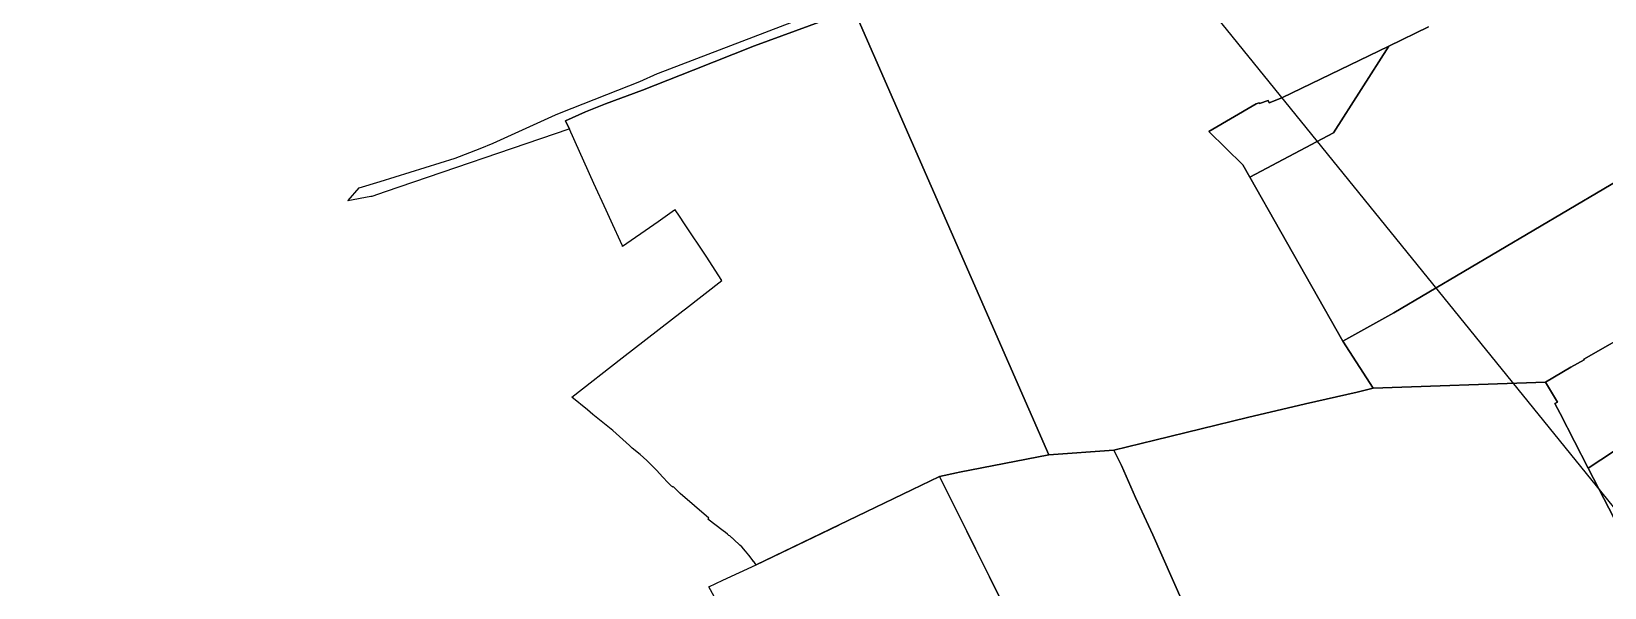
# Model space of a CAD drawing. Header units: millimetres. Extents: x 1888 to 2040, y 1705 to 1894.
# Drawn here: x 1930.161 to 1930.855, y 1832.067 to 1832.313 of the extents above; entities that cross this region are included whole.
import ezdxf

# ---------------------------------------------------------------- set-up
doc = ezdxf.new("R2010")
doc.units = ezdxf.units.MM

# ---------------------------------------------------------------- blocks, each defined once
blk = doc.blocks.new('mall')
at = {"linetype": 'Continuous'}
blk.add_line((-94635.8, -3830.79), (-93868.1, -4778.78), dxfattribs=at)

msp = doc.modelspace()

# ---------------------------------------------------------------- linework, layer by layer
for p, q in [((1930.43772, 1832.29417), (1930.50166, 1832.31863)), ((1930.43772, 1832.29417), (1930.50166, 1832.31863)), ((1930.52388, 1832.32269), (1930.61012, 1832.1258)), ((1930.61012, 1832.1258), (1930.52388, 1832.32269)), ((1930.52388, 1832.32269), (1930.61012, 1832.1258)), ((1930.61012, 1832.1258), (1930.52388, 1832.32269)), ((1930.51036, 1832.31739), (1930.48018, 1832.30637)), ((1930.48018, 1832.30637), (1930.51036, 1832.31739)), ((1930.51036, 1832.31739), (1930.48018, 1832.30637)), ((1930.48018, 1832.30637), (1930.51036, 1832.31739)), ((1930.76024, 1832.30616), (1930.77774, 1832.31462)), ((1930.77774, 1832.31462), (1930.76024, 1832.30616)), ((1930.76024, 1832.30616), (1930.77774, 1832.31462)), ((1930.77774, 1832.31462), (1930.76024, 1832.30616)), ((1930.48018, 1832.30637), (1930.45307, 1832.29563)), ((1930.45307, 1832.29563), (1930.48018, 1832.30637)), ((1930.48018, 1832.30637), (1930.45307, 1832.29563)), ((1930.45307, 1832.29563), (1930.48018, 1832.30637)), ((1930.71293, 1832.2833), (1930.76024, 1832.30616)), ((1930.76024, 1832.30616), (1930.71293, 1832.2833)), ((1930.71293, 1832.2833), (1930.76024, 1832.30616)), ((1930.76024, 1832.30616), (1930.71293, 1832.2833)), ((1930.73575, 1832.26798), (1930.76024, 1832.30616)), ((1930.76024, 1832.30616), (1930.73575, 1832.26798)), ((1930.4296, 1832.29056), (1930.4374, 1832.29403)), ((1930.4296, 1832.29056), (1930.4374, 1832.29403)), ((1930.45307, 1832.29563), (1930.43078, 1832.28669)), ((1930.43078, 1832.28669), (1930.45307, 1832.29563)), ((1930.45307, 1832.29563), (1930.43078, 1832.28669)), ((1930.43078, 1832.28669), (1930.45307, 1832.29563)), ((1930.4374, 1832.29403), (1930.43772, 1832.29417)), ((1930.4374, 1832.29403), (1930.43772, 1832.29417)), ((1930.39489, 1832.27686), (1930.4296, 1832.29056)), ((1930.39489, 1832.27686), (1930.4296, 1832.29056)), ((1930.43078, 1832.28669), (1930.4144, 1832.28069)), ((1930.4144, 1832.28069), (1930.43078, 1832.28669)), ((1930.43078, 1832.28669), (1930.4144, 1832.28069)), ((1930.4144, 1832.28069), (1930.43078, 1832.28669)), ((1930.40551, 1832.27724), (1930.39962, 1832.27455)), ((1930.39962, 1832.27455), (1930.40551, 1832.27724)), ((1930.40551, 1832.27724), (1930.39962, 1832.27455)), ((1930.39962, 1832.27455), (1930.40551, 1832.27724)), ((1930.4144, 1832.28069), (1930.40551, 1832.27724)), ((1930.40551, 1832.27724), (1930.4144, 1832.28069)), ((1930.4144, 1832.28069), (1930.40551, 1832.27724)), ((1930.40551, 1832.27724), (1930.4144, 1832.28069)), ((1930.6807, 1832.26843), (1930.70159, 1832.28064)), ((1930.70159, 1832.28064), (1930.6807, 1832.26843)), ((1930.6807, 1832.26843), (1930.70159, 1832.28064)), ((1930.70159, 1832.28064), (1930.6807, 1832.26843)), ((1930.70159, 1832.28064), (1930.70296, 1832.28114)), ((1930.70296, 1832.28114), (1930.70159, 1832.28064)), ((1930.70159, 1832.28064), (1930.70296, 1832.28114)), ((1930.70296, 1832.28114), (1930.70159, 1832.28064)), ((1930.70296, 1832.28114), (1930.70315, 1832.2808)), ((1930.70315, 1832.2808), (1930.70296, 1832.28114)), ((1930.70296, 1832.28114), (1930.70315, 1832.2808)), ((1930.70315, 1832.2808), (1930.70296, 1832.28114)), ((1930.70315, 1832.2808), (1930.70684, 1832.28217)), ((1930.70684, 1832.28217), (1930.70315, 1832.2808)), ((1930.70315, 1832.2808), (1930.70684, 1832.28217)), ((1930.70684, 1832.28217), (1930.70315, 1832.2808)), ((1930.70684, 1832.28217), (1930.70731, 1832.28117)), ((1930.70731, 1832.28117), (1930.70684, 1832.28217)), ((1930.70684, 1832.28217), (1930.70731, 1832.28117)), ((1930.70731, 1832.28117), (1930.70684, 1832.28217)), ((1930.70731, 1832.28117), (1930.71293, 1832.2833)), ((1930.71293, 1832.2833), (1930.70731, 1832.28117)), ((1930.70731, 1832.28117), (1930.71293, 1832.2833)), ((1930.71293, 1832.2833), (1930.70731, 1832.28117)), ((1930.36482, 1832.26334), (1930.3924, 1832.27587)), ((1930.36482, 1832.26334), (1930.3924, 1832.27587)), ((1930.3924, 1832.27587), (1930.39489, 1832.27686)), ((1930.3924, 1832.27587), (1930.39489, 1832.27686)), ((1930.39962, 1832.27455), (1930.39681, 1832.27326)), ((1930.39681, 1832.27326), (1930.39962, 1832.27455)), ((1930.39962, 1832.27455), (1930.39681, 1832.27326)), ((1930.39681, 1832.27326), (1930.39962, 1832.27455)), ((1930.39681, 1832.27326), (1930.39848, 1832.26959)), ((1930.39848, 1832.26959), (1930.39681, 1832.27326)), ((1930.39681, 1832.27326), (1930.39848, 1832.26959)), ((1930.39848, 1832.26959), (1930.39681, 1832.27326)), ((1930.39815, 1832.26948), (1930.31714, 1832.24186)), ((1930.39815, 1832.26948), (1930.31714, 1832.24186)), ((1930.3591, 1832.26097), (1930.36482, 1832.26334)), ((1930.3591, 1832.26097), (1930.36482, 1832.26334)), ((1930.39848, 1832.26959), (1930.39815, 1832.26948)), ((1930.39848, 1832.26959), (1930.39815, 1832.26948)), ((1930.4093, 1832.24561), (1930.39848, 1832.26959)), ((1930.4093, 1832.24561), (1930.39848, 1832.26959)), ((1930.69577, 1832.2538), (1930.6807, 1832.26843)), ((1930.6807, 1832.26843), (1930.69577, 1832.2538)), ((1930.69577, 1832.2538), (1930.6807, 1832.26843)), ((1930.6807, 1832.26843), (1930.69577, 1832.2538)), ((1930.69885, 1832.24836), (1930.73575, 1832.26798)), ((1930.73575, 1832.26798), (1930.69885, 1832.24836)), ((1930.89518, 1832.26697), (1930.76237, 1832.1885)), ((1930.76237, 1832.1885), (1930.89518, 1832.26697)), ((1930.89518, 1832.26697), (1930.76237, 1832.1885)), ((1930.76237, 1832.1885), (1930.89518, 1832.26697)), ((1930.31493, 1832.24647), (1930.34803, 1832.25676)), ((1930.31493, 1832.24647), (1930.34803, 1832.25676)), ((1930.34803, 1832.25676), (1930.3591, 1832.26097)), ((1930.34803, 1832.25676), (1930.3591, 1832.26097)), ((1930.69885, 1832.24836), (1930.69577, 1832.2538)), ((1930.69577, 1832.2538), (1930.69885, 1832.24836)), ((1930.69885, 1832.24836), (1930.69577, 1832.2538)), ((1930.69577, 1832.2538), (1930.69885, 1832.24836)), ((1930.30078, 1832.23808), (1930.3057, 1832.24359)), ((1930.30078, 1832.23808), (1930.3057, 1832.24359)), ((1930.3057, 1832.24359), (1930.31493, 1832.24647)), ((1930.3057, 1832.24359), (1930.31493, 1832.24647)), ((1930.4147, 1832.2338), (1930.4093, 1832.24561)), ((1930.4147, 1832.2338), (1930.4093, 1832.24561)), ((1930.73988, 1832.17593), (1930.69885, 1832.24836)), ((1930.69885, 1832.24836), (1930.73988, 1832.17593)), ((1930.73988, 1832.17593), (1930.69885, 1832.24836)), ((1930.69885, 1832.24836), (1930.73988, 1832.17593)), ((1930.31079, 1832.23977), (1930.30063, 1832.23791)), ((1930.31079, 1832.23977), (1930.30063, 1832.23791)), ((1930.30063, 1832.23791), (1930.30078, 1832.23808)), ((1930.30063, 1832.23791), (1930.30078, 1832.23808)), ((1930.31125, 1832.23985), (1930.31079, 1832.23977)), ((1930.31125, 1832.23985), (1930.31079, 1832.23977)), ((1930.31714, 1832.24186), (1930.31125, 1832.23985)), ((1930.31714, 1832.24186), (1930.31125, 1832.23985)), ((1930.41766, 1832.22728), (1930.4147, 1832.2338)), ((1930.41766, 1832.22728), (1930.4147, 1832.2338)), ((1930.4376, 1832.22857), (1930.43572, 1832.22728)), ((1930.4376, 1832.22857), (1930.43572, 1832.22728)), ((1930.44485, 1832.23377), (1930.4376, 1832.22857)), ((1930.44485, 1832.23377), (1930.4376, 1832.22857)), ((1930.4451, 1832.23394), (1930.44485, 1832.23377)), ((1930.4451, 1832.23394), (1930.44485, 1832.23377)), ((1930.4454, 1832.23349), (1930.4451, 1832.23394)), ((1930.4454, 1832.23349), (1930.4451, 1832.23394)), ((1930.44671, 1832.23153), (1930.4454, 1832.23349)), ((1930.44671, 1832.23153), (1930.4454, 1832.23349)), ((1930.44955, 1832.22728), (1930.44671, 1832.23153)), ((1930.44955, 1832.22728), (1930.44671, 1832.23153)), ((1930.42097, 1832.22001), (1930.41766, 1832.22728)), ((1930.42097, 1832.22001), (1930.41766, 1832.22728)), ((1930.43572, 1832.22728), (1930.42196, 1832.21783)), ((1930.43572, 1832.22728), (1930.42196, 1832.21783)), ((1930.45877, 1832.2135), (1930.44955, 1832.22728)), ((1930.45877, 1832.2135), (1930.44955, 1832.22728)), ((1930.42184, 1832.21809), (1930.42097, 1832.22001)), ((1930.42184, 1832.21809), (1930.42097, 1832.22001)), ((1930.42196, 1832.21783), (1930.42184, 1832.21809)), ((1930.42196, 1832.21783), (1930.42184, 1832.21809)), ((1930.46575, 1832.20274), (1930.45877, 1832.2135)), ((1930.46575, 1832.20274), (1930.45877, 1832.2135)), ((1930.44974, 1832.19029), (1930.46575, 1832.20274)), ((1930.44974, 1832.19029), (1930.46575, 1832.20274)), ((1930.42178, 1832.16861), (1930.44859, 1832.18934)), ((1930.42178, 1832.16861), (1930.44859, 1832.18934)), ((1930.44859, 1832.18934), (1930.44974, 1832.19029)), ((1930.44859, 1832.18934), (1930.44974, 1832.19029)), ((1930.76237, 1832.1885), (1930.73988, 1832.17593)), ((1930.73988, 1832.17593), (1930.76237, 1832.1885)), ((1930.76237, 1832.1885), (1930.73988, 1832.17593)), ((1930.73988, 1832.17593), (1930.76237, 1832.1885)), ((1930.87053, 1832.18195), (1930.84622, 1832.16809)), ((1930.84622, 1832.16809), (1930.87053, 1832.18195)), ((1930.87053, 1832.18195), (1930.84622, 1832.16809)), ((1930.84622, 1832.16809), (1930.87053, 1832.18195)), ((1930.73988, 1832.17593), (1930.75326, 1832.15518)), ((1930.75326, 1832.15518), (1930.73988, 1832.17593)), ((1930.73988, 1832.17593), (1930.75326, 1832.15518)), ((1930.75326, 1832.15518), (1930.73988, 1832.17593)), ((1930.39958, 1832.15123), (1930.42178, 1832.16861)), ((1930.39958, 1832.15123), (1930.42178, 1832.16861)), ((1930.84643, 1832.16777), (1930.8405, 1832.16449)), ((1930.8405, 1832.16449), (1930.84643, 1832.16777)), ((1930.84643, 1832.16777), (1930.8405, 1832.16449)), ((1930.8405, 1832.16449), (1930.84643, 1832.16777)), ((1930.84622, 1832.16809), (1930.84643, 1832.16777)), ((1930.84643, 1832.16777), (1930.84622, 1832.16809)), ((1930.84622, 1832.16809), (1930.84643, 1832.16777)), ((1930.84643, 1832.16777), (1930.84622, 1832.16809)), ((1930.8405, 1832.16449), (1930.82937, 1832.15796)), ((1930.82937, 1832.15796), (1930.8405, 1832.16449)), ((1930.8405, 1832.16449), (1930.82937, 1832.15796)), ((1930.82937, 1832.15796), (1930.8405, 1832.16449)), ((1930.7462, 1832.15348), (1930.7234, 1832.14827)), ((1930.7234, 1832.14827), (1930.7462, 1832.15348)), ((1930.7462, 1832.15348), (1930.7234, 1832.14827)), ((1930.7234, 1832.14827), (1930.7462, 1832.15348)), ((1930.75326, 1832.15518), (1930.7462, 1832.15348)), ((1930.7462, 1832.15348), (1930.75326, 1832.15518)), ((1930.75326, 1832.15518), (1930.7462, 1832.15348)), ((1930.7462, 1832.15348), (1930.75326, 1832.15518)), ((1930.82937, 1832.15796), (1930.75326, 1832.15518)), ((1930.75326, 1832.15518), (1930.82937, 1832.15796)), ((1930.82937, 1832.15796), (1930.75326, 1832.15518)), ((1930.75326, 1832.15518), (1930.82937, 1832.15796)), ((1930.82937, 1832.15796), (1930.8346, 1832.14909)), ((1930.8346, 1832.14909), (1930.82937, 1832.15796)), ((1930.82937, 1832.15796), (1930.8346, 1832.14909)), ((1930.8346, 1832.14909), (1930.82937, 1832.15796)), ((1930.40643, 1832.14562), (1930.39958, 1832.15123)), ((1930.40643, 1832.14562), (1930.39958, 1832.15123)), ((1930.40886, 1832.14369), (1930.40643, 1832.14562)), ((1930.40886, 1832.14369), (1930.40643, 1832.14562)), ((1930.7234, 1832.14827), (1930.69785, 1832.14224)), ((1930.69785, 1832.14224), (1930.7234, 1832.14827)), ((1930.7234, 1832.14827), (1930.69785, 1832.14224)), ((1930.69785, 1832.14224), (1930.7234, 1832.14827)), ((1930.8346, 1832.14909), (1930.83348, 1832.14846)), ((1930.83348, 1832.14846), (1930.8346, 1832.14909)), ((1930.8346, 1832.14909), (1930.83348, 1832.14846)), ((1930.83348, 1832.14846), (1930.8346, 1832.14909)), ((1930.83348, 1832.14846), (1930.83579, 1832.14403)), ((1930.83579, 1832.14403), (1930.83348, 1832.14846)), ((1930.83348, 1832.14846), (1930.83579, 1832.14403)), ((1930.83579, 1832.14403), (1930.83348, 1832.14846)), ((1930.84819, 1832.12001), (1930.88686, 1832.14557)), ((1930.88686, 1832.14557), (1930.84819, 1832.12001)), ((1930.41614, 1832.1378), (1930.40886, 1832.14369)), ((1930.41614, 1832.1378), (1930.40886, 1832.14369)), ((1930.69785, 1832.14224), (1930.65681, 1832.13228)), ((1930.65681, 1832.13228), (1930.69785, 1832.14224)), ((1930.69785, 1832.14224), (1930.65681, 1832.13228)), ((1930.65681, 1832.13228), (1930.69785, 1832.14224)), ((1930.83579, 1832.14403), (1930.84213, 1832.13168)), ((1930.84213, 1832.13168), (1930.83579, 1832.14403)), ((1930.83579, 1832.14403), (1930.84213, 1832.13168)), ((1930.84213, 1832.13168), (1930.83579, 1832.14403)), ((1930.41757, 1832.13659), (1930.41614, 1832.1378)), ((1930.41757, 1832.13659), (1930.41614, 1832.1378)), ((1930.42494, 1832.12999), (1930.41757, 1832.13659)), ((1930.42494, 1832.12999), (1930.41757, 1832.13659)), ((1930.65681, 1832.13228), (1930.63879, 1832.12796)), ((1930.63879, 1832.12796), (1930.65681, 1832.13228)), ((1930.65681, 1832.13228), (1930.63879, 1832.12796)), ((1930.63879, 1832.12796), (1930.65681, 1832.13228)), ((1930.84213, 1832.13168), (1930.84819, 1832.12001)), ((1930.84819, 1832.12001), (1930.84213, 1832.13168)), ((1930.84213, 1832.13168), (1930.84819, 1832.12001)), ((1930.84819, 1832.12001), (1930.84213, 1832.13168)), ((1930.42621, 1832.12879), (1930.42494, 1832.12999)), ((1930.42621, 1832.12879), (1930.42494, 1832.12999)), ((1930.42968, 1832.12591), (1930.42621, 1832.12879)), ((1930.42968, 1832.12591), (1930.42621, 1832.12879)), ((1930.43269, 1832.12328), (1930.42968, 1832.12591)), ((1930.43269, 1832.12328), (1930.42968, 1832.12591)), ((1930.61012, 1832.1258), (1930.57071, 1832.11818)), ((1930.57071, 1832.11818), (1930.61012, 1832.1258)), ((1930.61012, 1832.1258), (1930.57071, 1832.11818)), ((1930.57071, 1832.11818), (1930.61012, 1832.1258)), ((1930.63879, 1832.12796), (1930.61012, 1832.1258)), ((1930.61012, 1832.1258), (1930.63879, 1832.12796)), ((1930.63879, 1832.12796), (1930.61012, 1832.1258)), ((1930.61012, 1832.1258), (1930.63879, 1832.12796)), ((1930.63879, 1832.12796), (1930.64211, 1832.12119)), ((1930.64211, 1832.12119), (1930.63879, 1832.12796)), ((1930.63879, 1832.12796), (1930.64211, 1832.12119)), ((1930.64211, 1832.12119), (1930.63879, 1832.12796)), ((1930.43691, 1832.11911), (1930.43269, 1832.12328)), ((1930.43691, 1832.11911), (1930.43269, 1832.12328)), ((1930.43971, 1832.11592), (1930.43691, 1832.11911)), ((1930.43971, 1832.11592), (1930.43691, 1832.11911)), ((1930.56939, 1832.11793), (1930.56182, 1832.11632)), ((1930.56182, 1832.11632), (1930.56939, 1832.11793)), ((1930.56939, 1832.11793), (1930.56182, 1832.11632)), ((1930.56182, 1832.11632), (1930.56939, 1832.11793)), ((1930.57071, 1832.11818), (1930.56939, 1832.11793)), ((1930.56939, 1832.11793), (1930.57071, 1832.11818)), ((1930.57071, 1832.11818), (1930.56939, 1832.11793)), ((1930.56939, 1832.11793), (1930.57071, 1832.11818)), ((1930.64211, 1832.12119), (1930.64838, 1832.10707)), ((1930.64838, 1832.10707), (1930.64211, 1832.12119)), ((1930.64211, 1832.12119), (1930.64838, 1832.10707)), ((1930.64838, 1832.10707), (1930.64211, 1832.12119)), ((1930.84819, 1832.12001), (1930.86416, 1832.08898)), ((1930.86416, 1832.08898), (1930.84819, 1832.12001)), ((1930.84819, 1832.12001), (1930.86416, 1832.08898)), ((1930.86416, 1832.08898), (1930.84819, 1832.12001)), ((1930.44196, 1832.1136), (1930.43971, 1832.11592)), ((1930.44196, 1832.1136), (1930.43971, 1832.11592)), ((1930.44355, 1832.11206), (1930.44196, 1832.1136)), ((1930.44355, 1832.11206), (1930.44196, 1832.1136)), ((1930.4438, 1832.11183), (1930.44355, 1832.11206)), ((1930.4438, 1832.11183), (1930.44355, 1832.11206)), ((1930.44407, 1832.11158), (1930.4438, 1832.11183)), ((1930.44407, 1832.11158), (1930.4438, 1832.11183)), ((1930.44412, 1832.11165), (1930.44407, 1832.11158)), ((1930.44412, 1832.11165), (1930.44407, 1832.11158)), ((1930.44427, 1832.11186), (1930.44412, 1832.11165)), ((1930.44427, 1832.11186), (1930.44412, 1832.11165)), ((1930.44455, 1832.11157), (1930.44427, 1832.11186)), ((1930.44455, 1832.11157), (1930.44427, 1832.11186)), ((1930.44737, 1832.10876), (1930.44455, 1832.11157)), ((1930.44737, 1832.10876), (1930.44455, 1832.11157)), ((1930.51752, 1832.09491), (1930.56182, 1832.11632)), ((1930.51752, 1832.09491), (1930.56182, 1832.11632)), ((1930.56152, 1832.11618), (1930.51752, 1832.09491)), ((1930.56152, 1832.11618), (1930.51752, 1832.09491)), ((1930.56182, 1832.11632), (1930.56152, 1832.11618)), ((1930.56182, 1832.11632), (1930.56152, 1832.11618)), ((1930.56398, 1832.11198), (1930.56182, 1832.11632)), ((1930.56182, 1832.11632), (1930.63082, 1831.97778)), ((1930.56398, 1832.11198), (1930.56182, 1832.11632)), ((1930.56182, 1832.11632), (1930.63082, 1831.97778)), ((1930.63082, 1831.97778), (1930.56398, 1832.11198)), ((1930.63082, 1831.97778), (1930.56398, 1832.11198)), ((1930.45994, 1832.09788), (1930.44737, 1832.10876)), ((1930.45994, 1832.09788), (1930.44737, 1832.10876)), ((1930.64838, 1832.10707), (1930.65599, 1832.09057)), ((1930.65599, 1832.09057), (1930.64838, 1832.10707)), ((1930.64838, 1832.10707), (1930.65599, 1832.09057)), ((1930.65599, 1832.09057), (1930.64838, 1832.10707)), ((1930.45964, 1832.09745), (1930.45994, 1832.09788)), ((1930.45964, 1832.09745), (1930.45994, 1832.09788)), ((1930.46635, 1832.09227), (1930.45964, 1832.09745)), ((1930.46635, 1832.09227), (1930.45964, 1832.09745)), ((1930.46734, 1832.09155), (1930.46635, 1832.09227)), ((1930.46734, 1832.09155), (1930.46635, 1832.09227)), ((1930.46831, 1832.09079), (1930.46734, 1832.09155)), ((1930.46831, 1832.09079), (1930.46734, 1832.09155)), ((1930.46889, 1832.0903), (1930.46831, 1832.09079)), ((1930.46889, 1832.0903), (1930.46831, 1832.09079)), ((1930.46923, 1832.09004), (1930.46889, 1832.0903)), ((1930.46923, 1832.09004), (1930.46889, 1832.0903)), ((1930.47015, 1832.08927), (1930.46923, 1832.09004)), ((1930.47015, 1832.08927), (1930.46923, 1832.09004)), ((1930.51752, 1832.09491), (1930.4809, 1832.07723)), ((1930.51752, 1832.09491), (1930.4809, 1832.07723)), ((1930.4809, 1832.07723), (1930.51735, 1832.09483)), ((1930.4809, 1832.07723), (1930.51735, 1832.09483)), ((1930.51735, 1832.09483), (1930.51752, 1832.09491)), ((1930.51735, 1832.09483), (1930.51752, 1832.09491)), ((1930.65599, 1832.09057), (1930.66909, 1832.0609)), ((1930.66909, 1832.0609), (1930.65599, 1832.09057)), ((1930.65599, 1832.09057), (1930.66909, 1832.0609)), ((1930.66909, 1832.0609), (1930.65599, 1832.09057)), ((1930.47039, 1832.08904), (1930.47015, 1832.08927)), ((1930.47039, 1832.08904), (1930.47015, 1832.08927)), ((1930.47109, 1832.08843), (1930.47039, 1832.08904)), ((1930.47109, 1832.08843), (1930.47039, 1832.08904)), ((1930.47367, 1832.08603), (1930.47109, 1832.08843)), ((1930.47367, 1832.08603), (1930.47109, 1832.08843)), ((1930.47452, 1832.08519), (1930.47367, 1832.08603)), ((1930.47452, 1832.08519), (1930.47367, 1832.08603)), ((1930.47621, 1832.08334), (1930.47452, 1832.08519)), ((1930.47621, 1832.08334), (1930.47452, 1832.08519)), ((1930.47768, 1832.08153), (1930.47621, 1832.08334)), ((1930.47768, 1832.08153), (1930.47621, 1832.08334)), ((1930.46615, 1832.07048), (1930.4809, 1832.07723)), ((1930.46615, 1832.07048), (1930.4809, 1832.07723)), ((1930.47911, 1832.07962), (1930.47768, 1832.08153)), ((1930.47911, 1832.07962), (1930.47768, 1832.08153)), ((1930.47974, 1832.07882), (1930.47911, 1832.07962)), ((1930.47974, 1832.07882), (1930.47911, 1832.07962)), ((1930.47985, 1832.0787), (1930.47974, 1832.07882)), ((1930.47985, 1832.0787), (1930.47974, 1832.07882)), ((1930.48076, 1832.07742), (1930.47985, 1832.0787)), ((1930.48076, 1832.07742), (1930.47985, 1832.0787)), ((1930.48087, 1832.07727), (1930.48076, 1832.07742)), ((1930.48087, 1832.07727), (1930.48076, 1832.07742)), ((1930.4809, 1832.07723), (1930.48087, 1832.07727)), ((1930.4809, 1832.07723), (1930.48087, 1832.07727)), ((1930.45998, 1832.06752), (1930.46615, 1832.07048)), ((1930.45998, 1832.06752), (1930.46615, 1832.07048)), ((1930.47544, 1832.03993), (1930.45998, 1832.06752)), ((1930.47544, 1832.03993), (1930.45998, 1832.06752))]:
    msp.add_line(p, q)

# ---------------------------------------------------------------- block references
at = {"xscale": 0.001, "yscale": 0.001, "zscale": 0.001}
msp.add_blockref('mall', (2024.79681, 1836.79576), dxfattribs=at)

doc.saveas('drawing.dxf')
